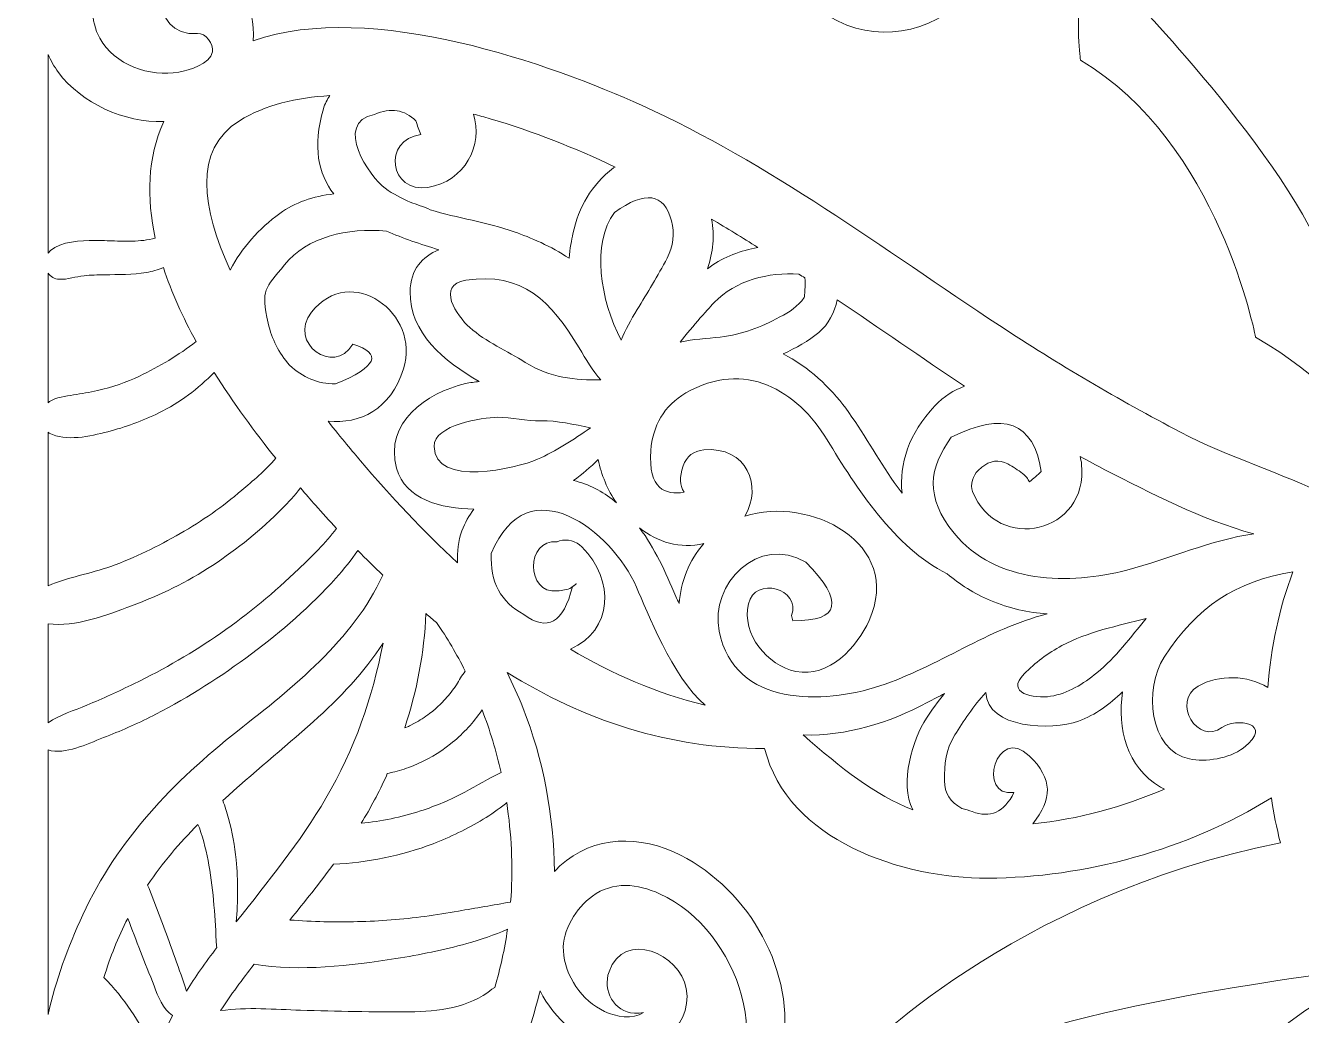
# Model space of a CAD drawing. Extents: x 7 to 992, y -718 to -282.
# Drawn here: x 791.9 to 851.8, y -412.2 to -365.7 of the extents above; entities that cross this region are included whole.
import ezdxf

# ---------------------------------------------------------------- set-up
doc = ezdxf.new("R2010")
doc.units = 0
doc.header["$MEASUREMENT"] = 0
doc.layers.add('Layer 1', color=7, linetype='Continuous')

msp = doc.modelspace()

# ---------------------------------------------------------------- linework, layer by layer
at = {"layer": 'Layer 1', "lineweight": 0}
for points, knots in [([(515.444, -282.485), (515.444, -282.485), (265.444, -282.485), (265.444, -282.485), (265.444, -282.485), (259.139, -282.485), (259.139, -282.485), (259.139, -282.485), (27.261, -282.485), (27.261, -282.485), (27.261, -282.485), (27.261, -282.863), (27.261, -282.863), (27.261, -282.863), (25.9, -282.863), (25.9, -282.863), (25.9, -282.863), (24.898, -282.863), (24.898, -282.863), (24.898, -282.863), (7.489, -306.853), (7.489, -306.853), (7.489, -306.853), (7.489, -496.33), (7.489, -496.33), (7.489, -496.33), (24.898, -524.256), (24.898, -524.256), (24.898, -524.256), (25.039, -524.256), (25.039, -524.256), (25.039, -524.256), (25.9, -525.977), (25.9, -525.977), (25.9, -525.977), (34.578, -543.332), (34.578, -543.332), (34.578, -543.332), (85.476, -645.118), (85.476, -645.118), (85.476, -645.118), (85.476, -693.393), (85.476, -693.393), (85.476, -693.602), (85.486, -693.809), (85.492, -694.016), (85.35, -694.597), (85.266, -695.2), (85.266, -695.825), (85.266, -695.825), (85.266, -710.022), (85.266, -710.022), (85.266, -714.223), (88.671, -717.628), (92.872, -717.628), (92.872, -717.628), (107.069, -717.628), (107.069, -717.628), (107.484, -717.628), (107.889, -717.586), (108.286, -717.521), (108.736, -717.547), (109.188, -717.561), (109.644, -717.561), (109.644, -717.561), (182.159, -717.561), (182.159, -717.561), (182.563, -717.561), (182.965, -717.551), (183.365, -717.531), (183.743, -717.589), (184.126, -717.628), (184.52, -717.628), (184.52, -717.628), (198.717, -717.628), (198.717, -717.628), (202.917, -717.628), (206.322, -714.223), (206.322, -710.022), (206.322, -710.022), (206.322, -695.825), (206.322, -695.825), (206.322, -695.534), (206.302, -695.248), (206.271, -694.965), (206.303, -694.465), (206.325, -693.962), (206.326, -693.453), (206.326, -693.453), (206.326, -645.118), (206.326, -645.118), (206.326, -645.118), (257.204, -543.332), (257.204, -543.332), (257.204, -543.332), (259.139, -539.46), (259.139, -539.46), (259.139, -539.46), (266.763, -524.209), (266.763, -524.209), (266.763, -524.209), (266.763, -645.118), (266.763, -645.118), (266.763, -645.118), (363.469, -645.118), (363.469, -645.118), (363.737, -645.117), (364.003, -645.104), (364.27, -645.096), (364.76, -645.195), (365.268, -645.248), (365.787, -645.248), (365.787, -645.248), (379.984, -645.248), (379.984, -645.248), (384.185, -645.248), (387.59, -641.843), (387.59, -637.643), (387.59, -637.643), (387.59, -623.445), (387.59, -623.445), (387.59, -623.12), (387.563, -622.802), (387.523, -622.487), (387.556, -621.959), (387.579, -621.428), (387.578, -620.891), (387.578, -620.891), (387.578, -584.634), (387.578, -584.634), (387.578, -584.634), (508.12, -524.362), (508.12, -524.362), (508.12, -524.362), (508.12, -717.561), (508.12, -717.561), (508.12, -717.561), (544.378, -717.561), (544.378, -717.561), (545.281, -717.563), (546.172, -717.512), (547.049, -717.417), (547.049, -717.417), (560.83, -717.417), (560.83, -717.417), (565.03, -717.417), (568.436, -714.012), (568.436, -709.811), (568.436, -709.811), (568.436, -696.131), (568.436, -696.131), (568.534, -695.251), (568.591, -694.358), (568.593, -693.453), (568.593, -693.453), (568.593, -645.118), (568.593, -645.118), (568.593, -645.118), (689.443, -645.118), (689.443, -645.118), (689.443, -645.118), (689.443, -693.393), (689.443, -693.393), (689.443, -693.594), (689.453, -693.791), (689.458, -693.99), (689.345, -694.514), (689.28, -695.056), (689.28, -695.614), (689.28, -695.614), (689.28, -709.811), (689.28, -709.811), (689.28, -714.012), (692.686, -717.417), (696.886, -717.417), (696.886, -717.417), (710.981, -717.417), (710.981, -717.417), (711.845, -717.511), (712.722, -717.561), (713.611, -717.561), (713.611, -717.561), (749.903, -717.561), (749.903, -717.561), (749.903, -717.561), (749.903, -524.209), (749.903, -524.209), (749.903, -524.209), (870.731, -584.622), (870.731, -584.622), (870.731, -584.622), (870.731, -620.95), (870.731, -620.95), (870.731, -621.353), (870.741, -621.753), (870.761, -622.151), (870.71, -622.506), (870.675, -622.865), (870.675, -623.233), (870.675, -623.233), (870.675, -637.431), (870.675, -637.431), (870.675, -641.632), (874.08, -645.036), (878.28, -645.036), (878.28, -645.036), (892.478, -645.036), (892.478, -645.036), (892.583, -645.036), (892.687, -645.025), (892.791, -645.02), (893.486, -645.081), (894.188, -645.118), (894.898, -645.118), (894.898, -645.118), (991.581, -645.118), (991.581, -645.118), (991.581, -645.118), (991.581, -282.485), (991.581, -282.485), (991.581, -282.485), (515.444, -282.485), (515.444, -282.485)], [0, 0, 0, 0, 1, 1, 1, 2, 2, 2, 3, 3, 3, 4, 4, 4, 5, 5, 5, 6, 6, 6, 7, 7, 7, 8, 8, 8, 9, 9, 9, 10, 10, 10, 11, 11, 11, 12, 12, 12, 13, 13, 13, 14, 14, 14, 15, 15, 15, 16, 16, 16, 17, 17, 17, 18, 18, 18, 19, 19, 19, 20, 20, 20, 21, 21, 21, 22, 22, 22, 23, 23, 23, 24, 24, 24, 25, 25, 25, 26, 26, 26, 27, 27, 27, 28, 28, 28, 29, 29, 29, 30, 30, 30, 31, 31, 31, 32, 32, 32, 33, 33, 33, 34, 34, 34, 35, 35, 35, 36, 36, 36, 37, 37, 37, 38, 38, 38, 39, 39, 39, 40, 40, 40, 41, 41, 41, 42, 42, 42, 43, 43, 43, 44, 44, 44, 45, 45, 45, 46, 46, 46, 47, 47, 47, 48, 48, 48, 49, 49, 49, 50, 50, 50, 51, 51, 51, 52, 52, 52, 53, 53, 53, 54, 54, 54, 55, 55, 55, 56, 56, 56, 57, 57, 57, 58, 58, 58, 59, 59, 59, 60, 60, 60, 61, 61, 61, 62, 62, 62, 63, 63, 63, 64, 64, 64, 65, 65, 65, 66, 66, 66, 67, 67, 67, 68, 68, 68, 69, 69, 69, 70, 70, 70, 71, 71, 71, 72, 72, 72, 73, 73, 73, 74, 74, 74, 74]), ([(848.259, -333.744), (850.082, -336.993), (851.732, -340.14), (854.36, -342.846), (855.319, -343.834), (856.396, -344.706), (857.544, -345.451), (852.776, -346.179), (849.216, -350.713), (850.861, -356.195), (852.943, -363.13), (863.335, -361.86), (865.655, -368.812), (865.089, -369.371), (864.594, -369.963), (864.204, -370.554), (862.605, -372.979), (860.712, -377.248), (861.287, -380.432), (859.795, -381.162), (858.404, -382.08), (857.146, -383.157), (857.146, -383.157), (853.319, -378.057), (853.319, -378.057), (852.556, -373.466), (844.14, -364.669), (844.14, -364.669), (843.565, -361.608), (844.523, -359.314), (844.523, -359.314), (840.506, -360.27), (841.462, -367.347), (841.462, -367.347), (847.965, -371.172), (849.686, -380.352), (849.686, -380.352), (852.928, -382.222), (854.377, -384.168), (854.996, -385.301), (854.314, -386.094), (853.691, -386.941), (853.138, -387.837), (850.886, -386.704), (848.397, -385.982), (846.164, -384.812), (843.245, -383.281), (840.413, -381.618), (837.661, -379.803), (832.195, -376.197), (826.849, -372.179), (820.857, -369.461), (816.726, -367.587), (808.154, -364.477), (802.62, -366.432), (802.742, -364.816), (801.917, -363.2), (800.066, -362.89), (797.761, -362.503), (797.652, -366.314), (800.006, -366.085), (800.378, -366.049), (800.775, -366.594), (800.708, -366.943), (800.591, -367.54), (799.606, -367.815), (799.122, -367.903), (797.766, -368.148), (796.104, -367.561), (795.41, -366.311), (794.949, -365.48), (795.033, -364.468), (795.166, -363.567), (795.268, -362.873), (795.284, -361.985), (795.872, -361.536), (796.529, -361.034), (797.763, -360.812), (798.55, -360.658), (799.343, -360.502), (800.148, -360.418), (800.952, -360.357), (805.237, -360.037), (810.555, -360.392), (814.448, -358.199), (814.013, -359.591), (813.92, -361.085), (814.62, -362.388), (815.777, -364.541), (818.149, -365.429), (820.5, -365.098), (822.831, -364.768), (824.916, -363.433), (826.112, -361.397), (826.34, -361.011), (826.528, -360.605), (826.699, -360.192), (827.092, -361.965), (827.837, -363.908), (829.322, -365.04), (831.274, -366.528), (834.024, -366.267), (835.826, -364.656), (837.723, -362.96), (838.736, -360.338), (838.362, -357.81), (838.255, -357.078), (838.046, -356.37), (837.764, -355.69), (837.955, -355.812), (838.139, -355.951), (838.335, -356.063), (840.163, -357.108), (842.607, -357.873), (844.597, -356.804), (846.75, -355.646), (847.639, -353.274), (847.307, -350.923), (846.978, -348.593), (845.642, -346.508), (843.607, -345.311), (843.22, -345.084), (842.815, -344.895), (842.401, -344.725), (844.175, -344.332), (846.117, -343.586), (847.25, -342.101), (848.737, -340.15), (848.477, -337.399), (846.865, -335.598), (845.348, -333.9), (843.088, -332.918), (840.817, -332.997), (841.539, -332.332), (842.288, -331.704), (843.076, -331.134), (843.739, -331.007), (844.437, -330.988), (844.917, -331.006), (846.613, -331.071), (847.488, -332.37), (848.259, -333.744)], [0, 0, 0, 0, 1, 1, 1, 2, 2, 2, 3, 3, 3, 4, 4, 4, 5, 5, 5, 6, 6, 6, 7, 7, 7, 8, 8, 8, 9, 9, 9, 10, 10, 10, 11, 11, 11, 12, 12, 12, 13, 13, 13, 14, 14, 14, 15, 15, 15, 16, 16, 16, 17, 17, 17, 18, 18, 18, 19, 19, 19, 20, 20, 20, 21, 21, 21, 22, 22, 22, 23, 23, 23, 24, 24, 24, 25, 25, 25, 26, 26, 26, 27, 27, 27, 28, 28, 28, 29, 29, 29, 30, 30, 30, 31, 31, 31, 32, 32, 32, 33, 33, 33, 34, 34, 34, 35, 35, 35, 36, 36, 36, 37, 37, 37, 38, 38, 38, 39, 39, 39, 40, 40, 40, 41, 41, 41, 42, 42, 42, 43, 43, 43, 44, 44, 44, 45, 45, 45, 46, 46, 46, 47, 47, 47, 47]), ([(793.467, -367.913), (794.564, -369.37), (796.542, -370.279), (798.417, -370.223), (797.642, -371.93), (797.6, -373.804), (798.02, -375.706), (797.656, -375.792), (797.278, -375.828), (796.957, -375.843), (796.957, -375.843), (796.946, -375.843), (796.946, -375.843), (796.946, -375.843), (796.835, -375.845), (796.835, -375.845), (796.835, -375.845), (796.613, -375.844), (796.613, -375.844), (796.445, -375.842), (796.278, -375.836), (796.11, -375.831), (795.794, -375.821), (795.478, -375.807), (795.162, -375.81), (794.52, -375.818), (793.606, -375.842), (793.094, -376.278), (793.094, -376.278), (792.983, -376.408), (792.983, -376.408), (792.983, -376.408), (792.983, -367.07), (792.983, -367.07), (793.114, -367.36), (793.265, -367.644), (793.467, -367.913)], [0, 0, 0, 0, 1, 1, 1, 2, 2, 2, 3, 3, 3, 4, 4, 4, 5, 5, 5, 6, 6, 6, 7, 7, 7, 8, 8, 8, 9, 9, 9, 10, 10, 10, 11, 11, 11, 12, 12, 12, 12]), ([(806.401, -373.623), (805.449, -373.728), (804.565, -374.02), (803.859, -374.539), (802.898, -375.247), (802.059, -376.17), (801.541, -377.194), (800.202, -374.312), (799.778, -371.546), (801.966, -370.189), (803.185, -369.433), (804.663, -369.089), (806.217, -369.007), (806.087, -369.191), (805.98, -369.394), (805.912, -369.628), (805.398, -371.413), (805.665, -372.675), (806.401, -373.623)], [0, 0, 0, 0, 1, 1, 1, 2, 2, 2, 3, 3, 3, 4, 4, 4, 5, 5, 5, 6, 6, 6, 6]), ([(810.822, -373.315), (812.551, -373.041), (813.437, -371.307), (812.956, -369.872), (813.224, -369.944), (813.486, -370.017), (813.737, -370.09), (815.775, -370.686), (817.724, -371.461), (819.608, -372.359), (819.608, -372.359), (819.531, -372.404), (819.531, -372.404), (818.482, -373.214), (817.915, -374.207), (817.627, -375.495), (817.566, -375.768), (817.49, -376.194), (817.445, -376.645), (816.613, -376.075), (815.631, -375.67), (814.875, -375.4), (813.579, -374.937), (812.214, -374.762), (810.924, -374.362), (810.621, -374.231), (810.31, -374.11), (809.99, -374.01), (809.584, -373.833), (809.189, -373.627), (808.813, -373.356), (808.085, -372.831), (806.35, -370.293), (808.31, -369.887), (809.079, -369.561), (809.727, -369.663), (810.251, -370.194), (810.328, -370.408), (810.404, -370.622), (810.481, -370.836), (808.672, -371.065), (809.014, -373.603), (810.822, -373.315)], [0, 0, 0, 0, 1, 1, 1, 2, 2, 2, 3, 3, 3, 4, 4, 4, 5, 5, 5, 6, 6, 6, 7, 7, 7, 8, 8, 8, 9, 9, 9, 10, 10, 10, 11, 11, 11, 12, 12, 12, 13, 13, 13, 14, 14, 14, 14]), ([(822.052, -376.641), (821.619, -377.47), (821.132, -378.257), (820.643, -379.052), (820.345, -379.537), (820.096, -380), (819.899, -380.481), (818.897, -378.617), (818.5, -375.933), (819.579, -374.493), (821.02, -373.454), (821.912, -373.582), (822.258, -374.88), (822.415, -375.48), (822.347, -376.067), (822.052, -376.641)], [0, 0, 0, 0, 1, 1, 1, 2, 2, 2, 3, 3, 3, 4, 4, 4, 5, 5, 5, 5]), ([(824.144, -374.807), (824.869, -375.236), (825.59, -375.678), (826.305, -376.131), (826.305, -376.131), (826.162, -376.164), (826.162, -376.164), (825.376, -376.328), (824.586, -376.635), (823.944, -377.137), (824.217, -376.352), (824.293, -375.586), (824.144, -374.807)], [0, 0, 0, 0, 1, 1, 1, 2, 2, 2, 3, 3, 3, 4, 4, 4, 4]), ([(805.354, -379.175), (804.226, -380.616), (806.408, -382.191), (807.287, -380.678), (808.71, -381.115), (808.44, -381.737), (806.478, -382.544), (805.651, -382.536), (804.934, -382.243), (804.325, -381.665), (803.814, -381.069), (803.488, -380.46), (803.319, -379.688), (802.968, -378.081), (803.174, -378.071), (804.084, -376.952), (805.15, -375.64), (807.026, -375.197), (808.881, -375.372), (809.638, -375.704), (810.473, -375.982), (811.33, -376.244), (810.559, -376.571), (809.996, -377.161), (809.981, -378.216), (809.951, -380.135), (811.573, -381.484), (813.234, -382.432), (813.02, -382.458), (812.807, -382.477), (812.583, -382.529), (810.742, -382.959), (808.764, -384.371), (809.349, -386.5), (809.758, -387.99), (811.439, -388.388), (812.98, -388.421), (812.749, -388.719), (812.557, -389.058), (812.415, -389.447), (812.246, -389.914), (812.186, -390.426), (812.211, -390.946), (810.595, -389.454), (809.077, -387.827), (807.648, -386.147), (807.301, -385.741), (806.76, -385.095), (806.13, -384.295), (807.641, -384.427), (809.056, -383.768), (809.673, -381.84), (810.512, -379.221), (807.181, -376.84), (805.354, -379.175)], [0, 0, 0, 0, 1, 1, 1, 2, 2, 2, 3, 3, 3, 4, 4, 4, 5, 5, 5, 6, 6, 6, 7, 7, 7, 8, 8, 8, 9, 9, 9, 10, 10, 10, 11, 11, 11, 12, 12, 12, 13, 13, 13, 14, 14, 14, 15, 15, 15, 16, 16, 16, 17, 17, 17, 18, 18, 18, 18]), ([(793.508, -377.631), (793.898, -377.649), (794.285, -377.5), (794.676, -377.462), (794.993, -377.433), (795.313, -377.421), (795.632, -377.416), (796.287, -377.407), (796.953, -377.423), (797.602, -377.309), (797.87, -377.261), (798.139, -377.183), (798.398, -377.078), (798.784, -378.251), (799.316, -379.422), (799.94, -380.557), (799.111, -381.187), (798.213, -381.731), (797.277, -382.174), (796.654, -382.469), (795.994, -382.69), (795.303, -382.853), (794.929, -382.941), (794.553, -382.992), (794.175, -383.057), (793.813, -383.12), (793.355, -383.171), (793.047, -383.371), (793.047, -383.371), (792.983, -383.438), (792.983, -383.438), (792.983, -383.438), (792.983, -377.341), (792.983, -377.341), (793.098, -377.502), (793.273, -377.62), (793.508, -377.631)], [0, 0, 0, 0, 1, 1, 1, 2, 2, 2, 3, 3, 3, 4, 4, 4, 5, 5, 5, 6, 6, 6, 7, 7, 7, 8, 8, 8, 9, 9, 9, 10, 10, 10, 11, 11, 11, 12, 12, 12, 12]), ([(815.394, -381.532), (814.549, -381.009), (813.532, -380.556), (812.787, -379.896), (812.175, -379.355), (811.184, -377.894), (812.593, -377.679), (815.275, -377.269), (816.605, -378.653), (817.922, -380.854), (818.241, -381.388), (818.549, -381.914), (818.935, -382.357), (817.733, -382.362), (816.587, -382.272), (815.394, -381.532)], [0, 0, 0, 0, 1, 1, 1, 2, 2, 2, 3, 3, 3, 4, 4, 4, 5, 5, 5, 5]), ([(824.268, -378.714), (825.254, -377.686), (826.82, -377.29), (828.243, -377.384), (828.337, -377.446), (828.431, -377.506), (828.524, -377.568), (828.542, -377.864), (828.512, -378.447), (828.494, -378.491), (828.187, -378.891), (827.806, -379.192), (827.352, -379.394), (826.413, -379.906), (825.627, -380.204), (824.55, -380.342), (823.908, -380.425), (823.273, -380.435), (822.67, -380.585), (823.229, -379.84), (824.09, -378.9), (824.268, -378.714)], [0, 0, 0, 0, 1, 1, 1, 2, 2, 2, 3, 3, 3, 4, 4, 4, 5, 5, 5, 6, 6, 6, 7, 7, 7, 7]), ([(834.625, -383.573), (833.391, -384.873), (832.947, -386.306), (833.082, -387.666), (832.961, -387.503), (832.835, -387.347), (832.72, -387.178), (831.963, -386.07), (831.224, -384.761), (830.439, -383.684), (829.743, -382.731), (828.67, -381.709), (827.495, -381.135), (828.106, -380.861), (828.689, -380.532), (829.178, -380.121), (829.621, -379.748), (829.917, -379.189), (830.044, -378.59), (832.031, -379.937), (834.012, -381.319), (836.024, -382.646), (835.524, -382.83), (835.047, -383.128), (834.625, -383.573)], [0, 0, 0, 0, 1, 1, 1, 2, 2, 2, 3, 3, 3, 4, 4, 4, 5, 5, 5, 6, 6, 6, 7, 7, 7, 8, 8, 8, 8]), ([(822.937, -382.969), (825.69, -381.374), (828.165, -382.852), (829.565, -385.163), (830.948, -387.443), (832.725, -390.222), (835.199, -391.454), (835.787, -391.958), (836.471, -392.389), (837.232, -392.711), (838.126, -393.088), (839.014, -393.275), (839.899, -393.345), (837.117, -394.036), (834.799, -395.812), (832.034, -396.724), (829.401, -397.592), (825.217, -397.734), (824.496, -394.16), (824.044, -391.919), (826.363, -389.616), (828.561, -390.906), (830.386, -392.768), (830.185, -393.687), (827.958, -393.661), (827.958, -393.661), (827.898, -393.42), (827.898, -393.42), (828.352, -392.153), (826.174, -391.544), (825.869, -392.877), (825.549, -394.286), (826.752, -395.772), (828.103, -396.046), (829.635, -396.357), (830.986, -394.891), (831.537, -393.655), (833.168, -390.007), (828.74, -387.788), (825.699, -388.748), (826.541, -387.365), (825.802, -385.446), (823.772, -385.643), (823.299, -385.689), (822.962, -385.93), (822.808, -386.389), (822.618, -386.955), (822.648, -387.275), (822.847, -387.633), (821.969, -387.76), (821.151, -387.499), (821.289, -385.668), (821.376, -384.51), (821.902, -383.567), (822.937, -382.969)], [0, 0, 0, 0, 1, 1, 1, 2, 2, 2, 3, 3, 3, 4, 4, 4, 5, 5, 5, 6, 6, 6, 7, 7, 7, 8, 8, 8, 9, 9, 9, 10, 10, 10, 11, 11, 11, 12, 12, 12, 13, 13, 13, 14, 14, 14, 15, 15, 15, 16, 16, 16, 17, 17, 17, 18, 18, 18, 18]), ([(793.029, -384.851), (793.836, -385.269), (794.948, -384.998), (795.788, -384.786), (796.613, -384.579), (797.42, -384.276), (798.186, -383.905), (799.173, -383.426), (800.035, -382.772), (800.786, -382), (801.693, -383.455), (802.703, -384.824), (803.673, -386.031), (803.2, -386.609), (802.57, -387.113), (802.081, -387.537), (801.19, -388.308), (800.211, -388.98), (799.19, -389.564), (798.139, -390.167), (797.065, -390.702), (795.924, -391.112), (794.988, -391.449), (793.912, -391.622), (792.983, -392.024), (792.983, -392.024), (792.983, -384.81), (792.983, -384.81), (792.983, -384.81), (793.029, -384.851), (793.029, -384.851)], [0, 0, 0, 0, 1, 1, 1, 2, 2, 2, 3, 3, 3, 4, 4, 4, 5, 5, 5, 6, 6, 6, 7, 7, 7, 8, 8, 8, 9, 9, 9, 10, 10, 10, 10]), ([(836.394, -387.593), (837.571, -390.538), (841.848, -389.55), (841.516, -386.317), (841.502, -386.19), (841.473, -386.069), (841.449, -385.946), (841.836, -386.158), (842.222, -386.373), (842.614, -386.575), (844.75, -387.67), (847.142, -388.911), (849.601, -389.587), (847.61, -389.85), (845.669, -390.758), (843.634, -391.287), (840.964, -391.981), (837.482, -391.952), (835.53, -389.554), (834.143, -387.849), (834.344, -386.48), (835.398, -385.049), (837.857, -383.804), (839.267, -384.338), (839.623, -386.653), (839.44, -386.817), (839.255, -386.981), (839.071, -387.146), (839, -387.001), (838.897, -386.866), (838.741, -386.754), (838.524, -386.583), (838.295, -386.433), (838.052, -386.302), (837.65, -386.06), (837.176, -386.156), (836.838, -386.454), (836.838, -386.454), (836.655, -386.616), (836.655, -386.616), (836.414, -386.829), (836.271, -387.284), (836.394, -387.593)], [0, 0, 0, 0, 1, 1, 1, 2, 2, 2, 3, 3, 3, 4, 4, 4, 5, 5, 5, 6, 6, 6, 7, 7, 7, 8, 8, 8, 9, 9, 9, 10, 10, 10, 11, 11, 11, 12, 12, 12, 13, 13, 13, 14, 14, 14, 14]), ([(816.122, -384.28), (816.903, -384.255), (817.672, -384.455), (818.451, -384.603), (817.652, -385.164), (816.834, -385.695), (815.967, -386.08), (814.996, -386.509), (811.135, -387.419), (811.106, -385.479), (811.091, -384.45), (813.411, -384.12), (814.065, -384.112), (814.754, -384.104), (815.457, -384.301), (816.122, -384.28)], [0, 0, 0, 0, 1, 1, 1, 2, 2, 2, 3, 3, 3, 4, 4, 4, 5, 5, 5, 5]), ([(823.842, -397.626), (821.578, -397.082), (819.475, -396.172), (817.513, -394.993), (819.507, -394.124), (819.623, -391.768), (818.048, -390.197), (817.78, -389.931), (817.365, -389.804), (816.997, -389.915), (816.997, -389.915), (816.884, -389.958), (816.884, -389.958), (815.407, -389.798), (815.405, -392.428), (816.9, -392.265), (817.139, -392.239), (817.347, -392.224), (817.561, -392.101), (817.857, -391.874), (817.87, -391.864), (817.602, -392.071), (817.187, -393.761), (816.427, -394.191), (815.318, -393.364), (814.241, -392.794), (813.732, -391.841), (813.795, -390.504), (815.516, -386.315), (819.473, -389.491), (820.613, -392.079), (821.113, -393.214), (822.284, -396.31), (823.842, -397.626)], [0, 0, 0, 0, 1, 1, 1, 2, 2, 2, 3, 3, 3, 4, 4, 4, 5, 5, 5, 6, 6, 6, 7, 7, 7, 8, 8, 8, 9, 9, 9, 10, 10, 10, 11, 11, 11, 11]), ([(819.581, -388.047), (819.027, -387.584), (818.363, -387.259), (817.664, -387.076), (818.067, -386.776), (818.453, -386.447), (818.821, -386.093), (818.955, -386.805), (819.256, -387.512), (819.674, -388.132), (819.674, -388.132), (819.581, -388.047), (819.581, -388.047)], [0, 0, 0, 0, 1, 1, 1, 2, 2, 2, 3, 3, 3, 4, 4, 4, 4]), ([(796.903, -392.962), (798.227, -392.465), (799.519, -391.847), (800.699, -391.069), (801.876, -390.294), (802.983, -389.394), (803.978, -388.395), (804.27, -388.101), (804.57, -387.776), (804.836, -387.43), (805.077, -387.712), (805.313, -387.981), (805.537, -388.234), (805.864, -388.602), (806.195, -388.966), (806.53, -389.325), (806.008, -390.021), (805.365, -390.643), (804.756, -391.23), (803.617, -392.328), (802.394, -393.346), (801.092, -394.245), (799.796, -395.141), (798.432, -395.937), (797.015, -396.624), (796.289, -396.977), (795.554, -397.315), (794.811, -397.628), (794.214, -397.881), (793.52, -398.072), (792.983, -398.456), (792.983, -398.456), (792.983, -393.81), (792.983, -393.81), (794.272, -393.964), (795.741, -393.398), (796.903, -392.962)], [0, 0, 0, 0, 1, 1, 1, 2, 2, 2, 3, 3, 3, 4, 4, 4, 5, 5, 5, 6, 6, 6, 7, 7, 7, 8, 8, 8, 9, 9, 9, 10, 10, 10, 11, 11, 11, 12, 12, 12, 12]), ([(820.753, -389.3), (821.607, -389.972), (822.659, -390.308), (823.777, -390.035), (823.071, -390.842), (822.699, -391.83), (822.621, -392.859), (822.569, -392.745), (822.509, -392.642), (822.46, -392.525), (821.974, -391.364), (821.475, -390.264), (820.753, -389.3)], [0, 0, 0, 0, 1, 1, 1, 2, 2, 2, 3, 3, 3, 4, 4, 4, 4]), ([(793.134, -399.772), (793.987, -399.896), (794.948, -399.393), (795.727, -399.093), (796.522, -398.788), (797.291, -398.439), (798.047, -398.048), (799.621, -397.233), (801.117, -396.279), (802.536, -395.217), (803.952, -394.157), (805.318, -392.981), (806.499, -391.662), (806.873, -391.245), (807.227, -390.814), (807.524, -390.362), (807.913, -390.758), (808.306, -391.147), (808.705, -391.527), (807.286, -394.581), (804.492, -396.791), (801.88, -398.842), (798.857, -401.216), (796.251, -403.95), (794.617, -407.472), (793.9, -409.016), (793.345, -410.566), (792.983, -412.148), (792.983, -412.148), (792.983, -399.728), (792.983, -399.728), (792.983, -399.728), (793.134, -399.772), (793.134, -399.772)], [0, 0, 0, 0, 1, 1, 1, 2, 2, 2, 3, 3, 3, 4, 4, 4, 5, 5, 5, 6, 6, 6, 7, 7, 7, 8, 8, 8, 9, 9, 9, 10, 10, 10, 11, 11, 11, 11]), ([(850.256, -396.795), (849.32, -396.225), (847.973, -396.167), (846.987, -396.739), (845.709, -397.482), (846.984, -399.528), (848.106, -398.677), (848.72, -398.211), (850.641, -398.445), (849.098, -399.642), (848.458, -400.139), (847.319, -400.307), (846.588, -400.154), (844.669, -399.754), (844.441, -396.835), (845.39, -395.377), (846.948, -392.982), (848.731, -391.822), (851.436, -391.37), (850.801, -393.078), (850.398, -394.897), (850.256, -396.795)], [0, 0, 0, 0, 1, 1, 1, 2, 2, 2, 3, 3, 3, 4, 4, 4, 5, 5, 5, 6, 6, 6, 7, 7, 7, 7]), ([(812.115, -396.744), (812.115, -396.744), (811.98, -396.93), (811.98, -396.93), (811.81, -397.153), (811.624, -397.366), (811.425, -397.564), (811.425, -397.564), (811.259, -397.725), (811.259, -397.725), (811.259, -397.725), (811.175, -397.801), (811.175, -397.801), (811.175, -397.801), (811.05, -397.904), (811.05, -397.904), (811.05, -397.904), (810.898, -398.021), (810.898, -398.021), (810.672, -398.19), (810.435, -398.344), (810.189, -398.48), (810.189, -398.48), (809.985, -398.589), (809.985, -398.589), (809.985, -398.589), (809.957, -398.604), (809.957, -398.604), (809.957, -398.604), (809.913, -398.623), (809.913, -398.623), (809.913, -398.623), (809.731, -398.697), (809.731, -398.697), (810.303, -396.956), (810.646, -395.154), (810.729, -393.329), (810.896, -393.469), (811.061, -393.612), (811.23, -393.748), (811.723, -394.477), (812.177, -395.235), (812.572, -396.03), (812.497, -396.132), (812.418, -396.232), (812.353, -396.343), (812.287, -396.453), (812.228, -396.565), (812.159, -396.674), (812.149, -396.69), (812.006, -396.892), (812.115, -396.744)], [0, 0, 0, 0, 1, 1, 1, 2, 2, 2, 3, 3, 3, 4, 4, 4, 5, 5, 5, 6, 6, 6, 7, 7, 7, 8, 8, 8, 9, 9, 9, 10, 10, 10, 11, 11, 11, 12, 12, 12, 13, 13, 13, 14, 14, 14, 15, 15, 15, 16, 16, 16, 17, 17, 17, 17]), ([(838.815, -396.162), (839.339, -395.634), (839.933, -395.181), (840.592, -394.832), (841.808, -394.187), (843.193, -393.9), (844.553, -393.562), (843.807, -394.431), (843.138, -395.372), (842.227, -396.115), (841.607, -396.621), (840.867, -397.084), (840.061, -397.21), (839.286, -397.331), (837.908, -397.078), (838.815, -396.162)], [0, 0, 0, 0, 1, 1, 1, 2, 2, 2, 3, 3, 3, 4, 4, 4, 5, 5, 5, 5]), ([(806.033, -401.995), (804.821, -404.067), (803.296, -405.917), (801.823, -407.807), (801.893, -406.837), (801.914, -405.87), (801.817, -404.894), (801.752, -404.235), (801.638, -403.58), (801.46, -402.942), (801.382, -402.658), (801.286, -402.379), (801.189, -402.102), (802.565, -400.841), (804.033, -399.667), (805.434, -398.406), (806.682, -397.284), (807.83, -396.075), (808.711, -394.722), (808.222, -397.264), (807.376, -399.701), (806.033, -401.995)], [0, 0, 0, 0, 1, 1, 1, 2, 2, 2, 3, 3, 3, 4, 4, 4, 5, 5, 5, 6, 6, 6, 7, 7, 7, 7]), ([(828.42, -421.895), (827.118, -420.817), (825.553, -419.96), (823.904, -419.563), (825.716, -418.081), (827.057, -415.864), (827.453, -413.817), (828.157, -410.179), (825.896, -406.305), (822.679, -404.668), (820.798, -403.71), (818.629, -403.727), (817.014, -405.173), (816.919, -405.257), (816.842, -405.351), (816.757, -405.44), (816.738, -402.813), (816.237, -400.186), (815.279, -397.742), (815.057, -397.172), (814.804, -396.626), (814.536, -396.093), (818.124, -398.308), (822.118, -399.689), (826.631, -399.661), (827.699, -403.989), (833.112, -405.773), (837.106, -405.75), (841.683, -405.724), (846.488, -404.427), (850.428, -401.972), (850.531, -402.684), (850.672, -403.391), (850.849, -404.088), (838.164, -406.625), (830.943, -414.205), (830.943, -414.205), (830.692, -416.046), (829.891, -419.353), (829.07, -422.49), (828.853, -422.284), (828.639, -422.077), (828.42, -421.895)], [0, 0, 0, 0, 1, 1, 1, 2, 2, 2, 3, 3, 3, 4, 4, 4, 5, 5, 5, 6, 6, 6, 7, 7, 7, 8, 8, 8, 9, 9, 9, 10, 10, 10, 11, 11, 11, 12, 12, 12, 13, 13, 13, 14, 14, 14, 14]), ([(834.227, -398.238), (833.576, -399.239), (832.959, -401.275), (833.59, -402.542), (831.775, -401.821), (830.245, -400.601), (828.44, -399.027), (830.48, -399.079), (832.436, -398.477), (834.289, -397.494), (834.556, -397.352), (834.819, -397.219), (835.084, -397.08), (834.756, -397.472), (834.466, -397.872), (834.227, -398.238)], [0, 0, 0, 0, 1, 1, 1, 2, 2, 2, 3, 3, 3, 4, 4, 4, 5, 5, 5, 5]), ([(841.377, -398.372), (842.169, -398.084), (842.832, -397.587), (843.434, -397.001), (843.197, -398.743), (843.617, -400.514), (845.219, -401.481), (845.219, -401.481), (845.41, -401.578), (845.41, -401.578), (843.43, -402.398), (841.367, -402.995), (839.222, -403.192), (840.145, -402.042), (840.184, -401.097), (839.053, -400), (837.539, -398.532), (836.547, -401.952), (838.338, -401.732), (837.868, -402.658), (837.216, -402.955), (836.383, -402.621), (836.222, -402.572), (836.059, -402.523), (835.898, -402.475), (835.339, -402.175), (835.065, -401.745), (835.077, -401.185), (835.081, -400.358), (835.122, -399.75), (835.568, -399.026), (835.948, -398.409), (836.435, -397.655), (837.019, -397.039), (837.08, -398.726), (840.099, -398.837), (841.377, -398.372)], [0, 0, 0, 0, 1, 1, 1, 2, 2, 2, 3, 3, 3, 4, 4, 4, 5, 5, 5, 6, 6, 6, 7, 7, 7, 8, 8, 8, 9, 9, 9, 10, 10, 10, 11, 11, 11, 12, 12, 12, 12]), ([(810.132, -400.469), (810.757, -400.21), (811.354, -399.874), (811.881, -399.448), (812.409, -399.021), (812.885, -398.543), (813.274, -397.985), (813.274, -397.985), (813.366, -397.847), (813.366, -397.847), (813.732, -398.809), (814.036, -399.792), (814.258, -400.796), (813.672, -401.065), (813.129, -401.402), (812.555, -401.711), (811.889, -402.07), (811.187, -402.359), (810.469, -402.596), (809.56, -402.895), (808.629, -403.078), (807.686, -403.174), (808.125, -402.457), (808.526, -401.717), (808.87, -400.94), (808.87, -400.94), (808.913, -400.837), (808.913, -400.837), (809.03, -400.811), (809.147, -400.783), (809.26, -400.755), (809.557, -400.683), (809.85, -400.587), (810.132, -400.469)], [0, 0, 0, 0, 1, 1, 1, 2, 2, 2, 3, 3, 3, 4, 4, 4, 5, 5, 5, 6, 6, 6, 7, 7, 7, 8, 8, 8, 9, 9, 9, 10, 10, 10, 11, 11, 11, 11]), ([(811.062, -404.132), (811.873, -403.819), (812.665, -403.434), (813.412, -402.987), (813.781, -402.768), (814.125, -402.525), (814.458, -402.254), (814.458, -402.254), (814.518, -402.196), (814.518, -402.196), (814.74, -403.668), (814.82, -405.153), (814.724, -406.603), (814.724, -406.603), (814.693, -406.872), (814.693, -406.872), (813.882, -407.019), (813.066, -407.148), (812.254, -407.299), (811.208, -407.491), (810.154, -407.631), (809.094, -407.712), (808.043, -407.792), (806.988, -407.819), (805.937, -407.795), (805.404, -407.783), (804.869, -407.748), (804.333, -407.717), (805.035, -406.855), (805.732, -405.988), (806.388, -405.093), (807.982, -405.021), (809.573, -404.706), (811.062, -404.132)], [0, 0, 0, 0, 1, 1, 1, 2, 2, 2, 3, 3, 3, 4, 4, 4, 5, 5, 5, 6, 6, 6, 7, 7, 7, 8, 8, 8, 9, 9, 9, 10, 10, 10, 11, 11, 11, 11]), ([(797.66, -406.075), (798.359, -405.035), (799.157, -404.099), (800.021, -403.227), (800.021, -403.227), (800.09, -403.394), (800.09, -403.394), (800.293, -403.958), (800.431, -404.549), (800.534, -405.139), (800.754, -406.385), (800.835, -407.663), (800.891, -408.925), (800.891, -408.925), (800.908, -409.002), (800.908, -409.002), (800.647, -409.352), (800.389, -409.705), (800.139, -410.062), (799.91, -410.389), (799.693, -410.722), (799.486, -411.058), (799.414, -410.788), (799.311, -410.522), (799.23, -410.294), (799.041, -409.768), (798.852, -409.243), (798.664, -408.718), (798.345, -407.828), (798.015, -406.949), (797.66, -406.075)], [0, 0, 0, 0, 1, 1, 1, 2, 2, 2, 3, 3, 3, 4, 4, 4, 5, 5, 5, 6, 6, 6, 7, 7, 7, 8, 8, 8, 9, 9, 9, 10, 10, 10, 10]), ([(814.99, -414.309), (815.461, -413.254), (815.81, -412.16), (816.084, -411.048), (816.761, -412.367), (818.005, -413.457), (819.45, -413.762), (821.19, -414.128), (823.291, -412.916), (822.95, -410.935), (822.67, -409.304), (820.033, -408.158), (819.324, -410.146), (819.014, -411.017), (819.553, -412.037), (820.516, -412.095), (820.673, -412.104), (820.815, -412.085), (820.947, -412.053), (820.422, -412.41), (819.661, -412.266), (819.119, -412.009), (818.053, -411.505), (817.242, -410.349), (817.179, -409.159), (817.127, -408.203), (817.783, -407.139), (818.541, -406.592), (819.509, -405.893), (820.657, -406.003), (821.702, -406.486), (823.636, -407.379), (824.991, -409.232), (825.549, -411.258), (826.118, -413.33), (825.762, -415.688), (824.483, -417.427), (823.898, -418.222), (823.131, -418.888), (822.268, -419.372), (822.005, -419.391), (821.747, -419.435), (821.518, -419.549), (821.256, -419.68), (821.004, -419.823), (820.777, -419.992), (820.571, -420.056), (820.367, -420.124), (820.161, -420.187), (819.198, -419.682), (818.078, -419.444), (816.949, -419.461), (814.592, -419.498), (812.41, -420.599), (810.96, -422.452), (810.728, -422.749), (810.522, -423.062), (810.328, -423.384), (810.267, -422.474), (810.111, -421.508), (809.806, -420.601), (812.18, -419.526), (813.966, -416.602), (814.99, -414.309)], [0, 0, 0, 0, 1, 1, 1, 2, 2, 2, 3, 3, 3, 4, 4, 4, 5, 5, 5, 6, 6, 6, 7, 7, 7, 8, 8, 8, 9, 9, 9, 10, 10, 10, 11, 11, 11, 12, 12, 12, 13, 13, 13, 14, 14, 14, 15, 15, 15, 16, 16, 16, 17, 17, 17, 18, 18, 18, 19, 19, 19, 20, 20, 20, 21, 21, 21, 21]), ([(797.137, -412.372), (796.799, -411.807), (796.4, -411.288), (795.963, -410.797), (795.847, -410.667), (795.729, -410.536), (795.607, -410.409), (795.897, -409.458), (796.263, -408.531), (796.727, -407.638), (796.921, -408.156), (797.121, -408.673), (797.324, -409.19), (797.536, -409.73), (797.749, -410.27), (797.961, -410.81), (798.151, -411.294), (798.363, -411.913), (798.83, -412.203), (798.504, -412.821), (798.22, -413.456), (797.966, -414.099), (797.966, -414.099), (797.965, -414.092), (797.965, -414.092), (797.803, -413.495), (797.453, -412.898), (797.137, -412.372)], [0, 0, 0, 0, 1, 1, 1, 2, 2, 2, 3, 3, 3, 4, 4, 4, 5, 5, 5, 6, 6, 6, 7, 7, 7, 8, 8, 8, 9, 9, 9, 9]), ([(802.662, -409.794), (804.829, -410.142), (807.177, -409.86), (809.315, -409.527), (810.436, -409.352), (811.547, -409.118), (812.643, -408.826), (813.303, -408.65), (813.933, -408.413), (814.554, -408.151), (814.425, -409.077), (814.223, -409.988), (813.961, -410.884), (813.961, -410.884), (813.829, -410.956), (813.829, -410.956), (812.771, -411.844), (811.293, -412.006), (809.961, -412.026), (808.254, -412.051), (806.542, -411.992), (804.835, -411.95), (803.659, -411.92), (802.309, -411.788), (801.075, -411.972), (801.57, -411.226), (802.107, -410.502), (802.662, -409.794)], [0, 0, 0, 0, 1, 1, 1, 2, 2, 2, 3, 3, 3, 4, 4, 4, 5, 5, 5, 6, 6, 6, 7, 7, 7, 8, 8, 8, 9, 9, 9, 9]), ([(837.255, -446.527), (836.429, -447.995), (836.923, -451.088), (837.661, -453.912), (837.376, -453.72), (837.092, -453.529), (836.803, -453.344), (836.506, -452.667), (836.204, -451.991), (835.885, -451.322), (833.864, -447.081), (831.084, -442.606), (826.844, -440.401), (827.471, -440.123), (828.052, -439.764), (828.532, -439.29), (830.383, -437.465), (830.4, -434.683), (828.969, -432.593), (828.824, -432.381), (828.659, -432.187), (828.494, -431.994), (829.521, -430.433), (830.369, -429.313), (830.369, -429.313), (832.281, -426.062), (834.386, -415.543), (834.386, -415.543), (836.189, -412.592), (849.925, -410.627), (853.816, -410.125), (853.999, -410.34), (854.186, -410.552), (854.384, -410.755), (845.624, -413.843), (839.933, -431.417), (839.933, -431.417), (840.697, -435.817), (837.255, -446.527), (837.255, -446.527)], [0, 0, 0, 0, 1, 1, 1, 2, 2, 2, 3, 3, 3, 4, 4, 4, 5, 5, 5, 6, 6, 6, 7, 7, 7, 8, 8, 8, 9, 9, 9, 10, 10, 10, 11, 11, 11, 12, 12, 12, 13, 13, 13, 13])]:
    msp.add_open_spline(points, degree=3, knots=knots, dxfattribs=at)

doc.saveas('drawing.dxf')
